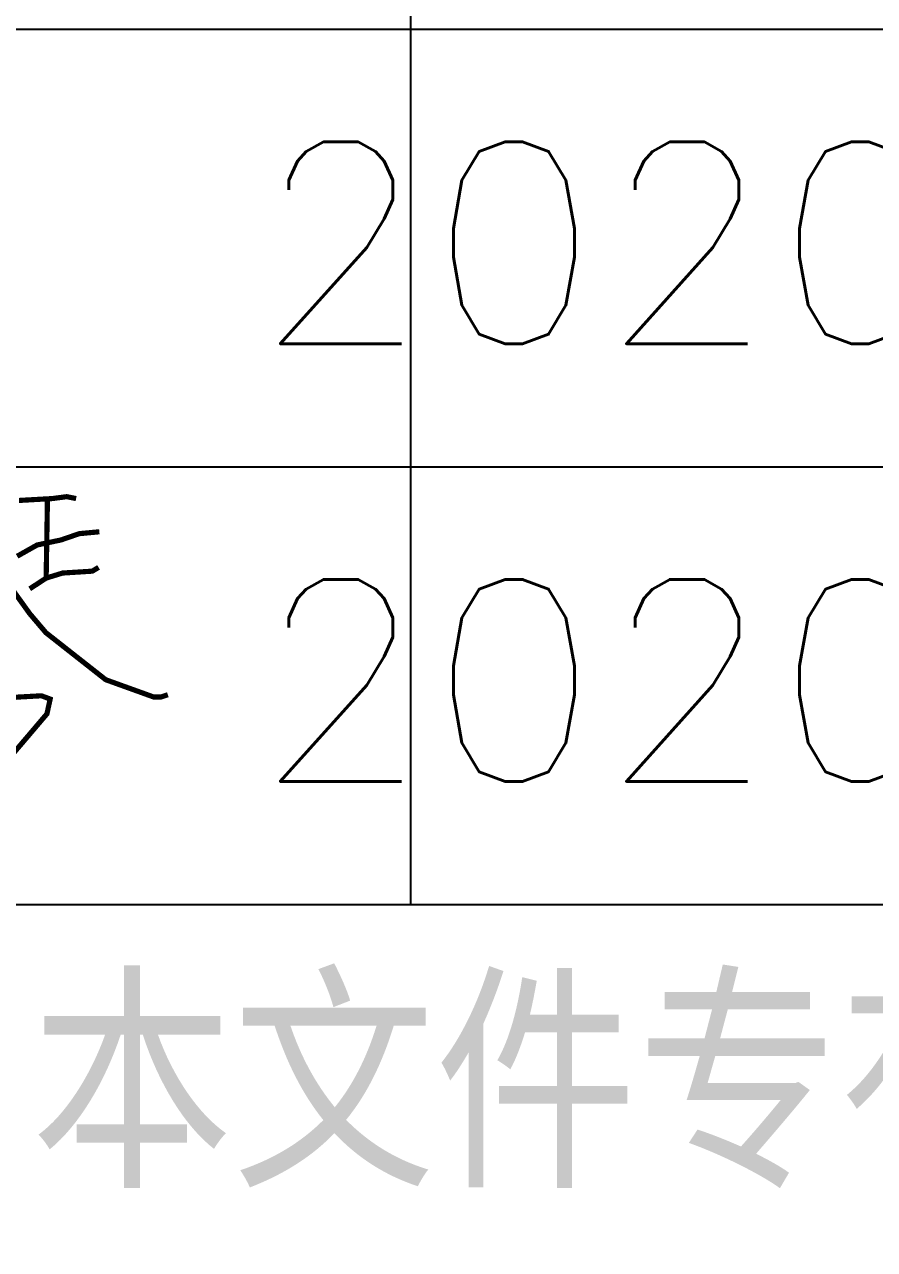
# Model space of a CAD drawing. Header units: millimetres. Extents: x 893615 to 897539, y 39650 to 40458.
# Drawn here: x 895496.82 to 895509.45, y 39665.02 to 39683.22 of the extents above; entities that cross this region are included whole.
import ezdxf
from ezdxf.enums import TextEntityAlignment as Align

# ---------------------------------------------------------------- set-up
doc = ezdxf.new("R2010")
doc.units = ezdxf.units.MM
doc.header["$LTSCALE"] = 1000
doc.header["$MEASUREMENT"] = 0
doc.styles.add('ECEC_TQ', font='txt_l.shx', dxfattribs={"bigfont": 'hztxt_l.shx'})

# ---------------------------------------------------------------- blocks, each defined once
blk = doc.blocks.new('A$C744C32FA')
at = {"const_width": 30}
for points in [[(-1936, 1093.1), (-1737, 1077.4), (-1648, 1040.8), (-1810.3, 904.9)], [(942.2, 897.6), (1106.9, 926), (1169.4, 977), (1294.3, 999.7)], [(1541.1, 978.1), (1734.1, 989.1), (1817.8, 1000), (1872.5, 989.1)], [(1706.1, 987.5), (1698.5, 527.6)], [(-2325.8, 582.3), (-2064, 692), (-1816.1, 795.8), (-1489.9, 848), (-1270.4, 843.8)], [(1192.1, 880.6), (1163.7, 477.9), (1154.6, 348.5)], [(947.9, 580), (1072.8, 676.4), (1203.4, 738.8), (1356.7, 744.5), (1390.8, 772.8)], [(1530.1, 654.4), (1646.7, 719.9), (1785.1, 749), (1890.7, 785.4), (2007.2, 796.3)], [(-1731.1, 663.3), (-1880.7, 583.2), (-1870, 97.6)], [(-163.7, 18.3), (-163.7, 608.8), (180.7, 608.8), (258.6, 574), (264.1, 358.7)], [(1506.7, 561), (1490, 391), (1399.9, 274.3), (1309, 156.7), (1214, 33.6), (1126, -80.4), (1076.2, -119)], [(1095.5, 313.4), (1231.8, 432.5), (1356.7, 563), (1402.2, 585.7)], [(1603.2, 465.3), (1698.5, 527.6), (1793.8, 556.9), (1966.1, 567.8), (2002.8, 589.8)], [(1510, 451), (1603.4, 321), (1696.9, 211), (1853.7, 87.6), (1966.7, -1.2), (2044.2, -62.1), (2137.4, -95.7), (2323, -162.6), (2364.3, -162.4), (2404.4, -149), (2384.3, -155.7)], [(-1827.2, 396.4), (-1624.2, 407.1), (-1683, 177.6), (-1784.5, 172.3)], [(-163.7, 313.6), (-6.7, 353.2), (103.8, 402.9)], [(-133.8, 115.8), (-28.8, 187.6), (92.8, 237.3), (170.2, 220.7), (208.8, 331.1), (264.1, 358.7)], [(1369.4, -2.1), (1420.6, -23.6), (1477.1, -50.5)], [(-2107.7, -912.6), (-2158.4, -364.4), (-1862.9, -237.9), (-1491.3, -153.5), (-1069.2, -178.8), (-858.1, -254.7), (-908.7, -330.6), (-1198.4, -764.7)], [(1331.8, -238.6), (1431.3, -184.9), (1525.5, -163.4), (1670.8, -155.3), (1721.9, -174.1), (1703.1, -260.1), (1444.8, -563.8)], [(-237.6, -177.2), (-237.6, -696.2)], [(-192.7, -326.9), (-58.5, -249.7), (153.5, -177.7), (449.6, -161.7), (557.7, -209.7), (533.7, -365.6), (449.6, -489.5), (345.6, -609.4)], [(-1677.1, -676.4), (-1677.1, -347.5)], [(-46.5, -485.5), (45.5, -413.5), (177.5, -349.6), (321.6, -337.6)], [(-1677.1, -415), (-1451.5, -396.1), (-1440.7, -504.3), (-1677.1, -676.4)], [(-2.5, -681.3), (141.5, -597.4), (325.6, -529.4), (397.6, -549.4)]]:
    blk.add_lwpolyline(points, dxfattribs=at)

msp = doc.modelspace()

# ---------------------------------------------------------------- linework, layer by layer
for p, q in [((895502.565, 39670.145), (895502.565, 39702.645)), ((895467.565, 39683.145), (895522.565, 39683.145)), ((895467.565, 39676.645), (895522.565, 39676.645)), ((895467.565, 39670.145), (895647.565, 39670.145))]:
    msp.add_line(p, q)

# ---------------------------------------------------------------- block references
at = {"xscale": 0.002560000051744282, "yscale": 0.002560000051744282, "zscale": 0.002560000051744282}
msp.add_blockref('A$C744C32FA', (895492.798, 39673.642), dxfattribs=at)

# ---------------------------------------------------------------- texts
at = {"style": 'ECEC_TQ'}
msp.add_text('本文件专有权属安徽华东化工医药工程有限责任公司所有,未经许可不得复制或转让给第三方', height=3, dxfattribs=at).set_placement((895557.565, 39667.145), align=Align.MIDDLE)
for p in [(895511.809, 39679.973), (895511.809, 39673.473)]:
    msp.add_attdef('2020.04.30', text=' ', height=3, dxfattribs=at).set_placement(p, align=Align.MIDDLE)

doc.saveas('drawing.dxf')
